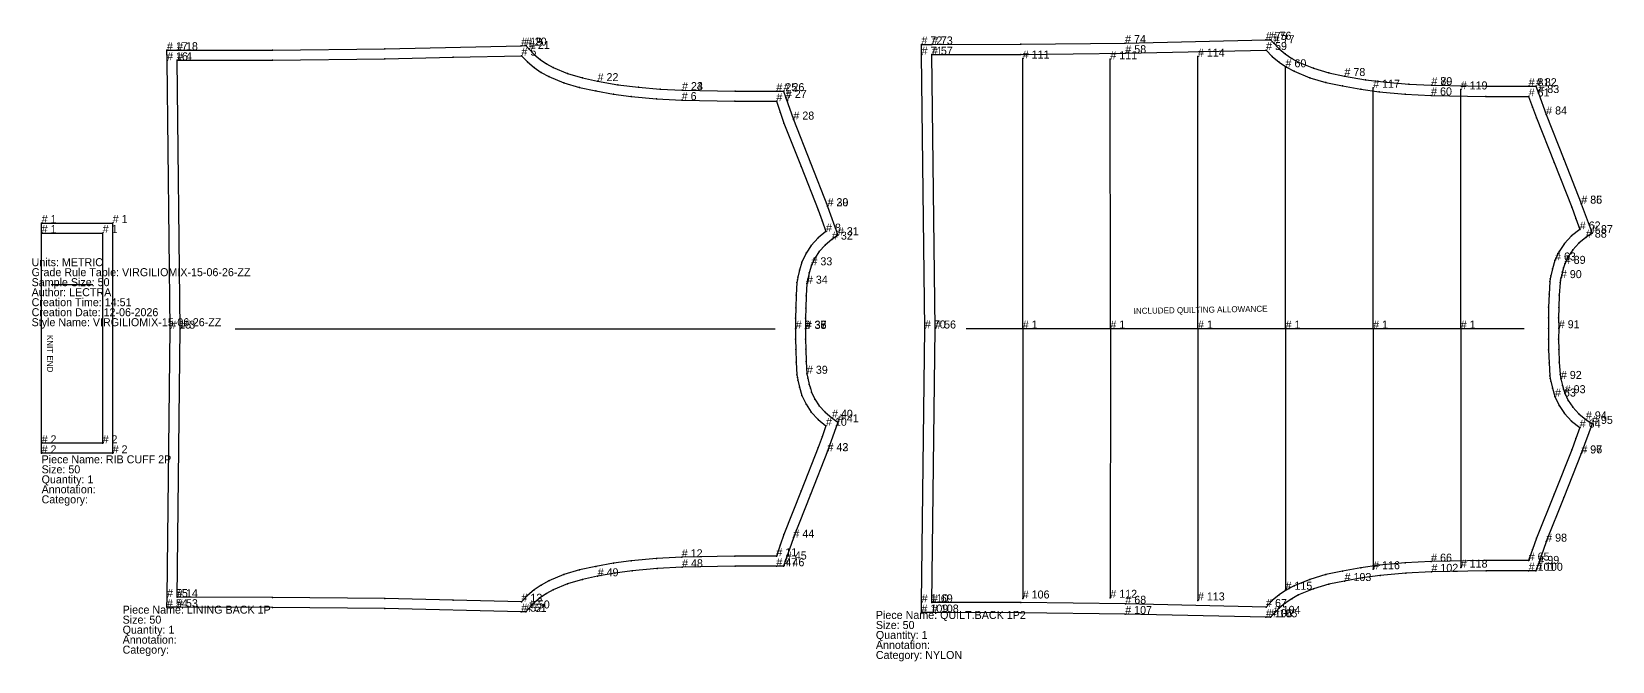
# Model space of a CAD drawing. Extents: x -10 to 8262, y -451 to 406.
# Drawn here: x -10 to 1570, y -323 to 307 of the extents above; entities that cross this region are included whole.
import ezdxf

# ---------------------------------------------------------------- set-up
doc = ezdxf.new("R2010")
doc.units = 0

# ---------------------------------------------------------------- blocks, each defined once
blk = doc.blocks.new('RIB_CUFF_2P-S_50')
at = {"layer": '1'}
blk.add_lwpolyline([(1010, -3164.7639), (1080.974, -3164.7639), (1080.976, -3394.9141), (1010.001, -3394.915)], close=True, dxfattribs=at)
at = {"layer": '14'}
blk.add_lwpolyline([(1010, -3174.7639), (1070.974, -3174.7649), (1070.976, -3384.9141), (1010.001, -3384.915)], close=True, dxfattribs=at)
at = {"layer": '2'}
for p in [(1010, -3164.7639), (1010, -3174.7639), (1070.974, -3174.7649), (1080.974, -3164.7639), (1010.001, -3384.915), (1010.001, -3394.915), (1070.976, -3384.9141), (1080.976, -3394.9141)]:
    blk.add_point(p, dxfattribs=at)
at = {"layer": '7'}
blk.add_line((1019.533, -3226.21), (1061.2939, -3226.21), dxfattribs=at)
at = {"layer": '1'}
for s, p in [('# 1', (1010, -3164.7639)), ('# 1', (1080.974, -3164.7639)), ('# 2', (1010.001, -3394.915)), ('Piece Name: RIB CUFF 2P', (1009.9995, -3404.9141)), ('# 2', (1080.976, -3394.9141)), ('Size: 50', (1009.9995, -3414.9141)), ('Annotation: ', (1009.9995, -3434.9141)), ('Quantity: 1', (1009.9995, -3424.9141)), ('Category: ', (1009.9995, -3444.9141))]:
    blk.add_text(s, height=8, dxfattribs=at).set_placement(p)
at = {"layer": '14'}
for s, p in [('# 1', (1010, -3174.7639)), ('# 1', (1070.974, -3174.7649)), ('# 2', (1010.001, -3384.915)), ('# 2', (1070.976, -3384.9141))]:
    blk.add_text(s, height=8, dxfattribs=at).set_placement(p)
at = {"layer": '19'}
blk.add_text('KNIT END', height=6, rotation=-89.9997, dxfattribs=at).set_placement((1015.5291, -3276.5513))
at = {"layer": '2'}
for s, p in [('# 1', (1010, -3164.7639)), ('# 1', (1080.974, -3164.7639)), ('# 1', (1010, -3174.7639)), ('# 1', (1070.974, -3174.7649)), ('# 2', (1010.001, -3384.915)), ('# 2', (1070.976, -3384.9141)), ('# 2', (1010.001, -3394.915)), ('# 2', (1080.976, -3394.9141))]:
    blk.add_text(s, height=8, dxfattribs=at).set_placement(p)
blk = doc.blocks.new('LINING_BACK_1P-S_50')
at = {"layer": '1'}
blk.add_lwpolyline([(2128.3159, 840.259), (2128.3159, 840.2591), (2125.144, 1108.4189), (2125.0239, 1118.538), (2135.144, 1118.537), (2230.6001, 1118.745), (2342.6589, 1119.937), (2479.168, 1123.068), (2483.7371, 1123.173), (2486.8069, 1119.787), (2492.0859, 1114.243), (2497.918, 1109.269), (2504.2419, 1104.936), (2510.9871, 1101.2939), (2525.355, 1095.351), (2540.2261, 1090.8149), (2555.4451, 1087.6219), (2575.7629, 1083.9871), (2596.2571, 1081.476), (2618.0161, 1079.7209), (2639.8301, 1078.634), (2639.8303, 1078.634), (2692.7881, 1077.579), (2734.125, 1077.556), (2741.28, 1077.5909), (2743.623, 1070.83), (2751.1179, 1049.201), (2751.1179, 1049.2009), (2768.1919, 1005.83), (2785.2041, 962.618), (2785.2661, 962.46), (2795.6279, 933.615), (2789.7029, 929.187), (2782.8779, 923.704), (2776.929, 917.26), (2772.5259, 910.692), (2769.1851, 903.514), (2767.031, 895.932), (2765.4309, 889.546), (2765.053, 887.369), (2764.675, 885.193), (2763.908, 872.985), (2763.4141, 860.761), (2763.2629, 850.516), (2763.3931, 840.268), (2763.3931, 840.2679), (2763.3931, 840.014), (2763.3899, 839.876), (2763.262, 829.7), (2763.415, 819.522), (2763.907, 807.3), (2764.675, 795.09), (2765.4299, 790.737), (2767.031, 784.35), (2768.1079, 780.559), (2769.1851, 776.769), (2772.5259, 769.592), (2776.929, 763.023), (2782.877, 756.579), (2789.7029, 751.096), (2795.6279, 746.667), (2785.2529, 717.788), (2785.2041, 717.665), (2768.186, 674.435), (2751.186, 631.255), (2751.1179, 631.082), (2743.623, 609.452), (2741.281, 602.692), (2734.125, 602.727), (2692.885, 602.705), (2639.853, 601.65), (2639.8528, 601.65), (2614.928, 600.375), (2590.0769, 598.17), (2572.7319, 595.834), (2555.5271, 592.642), (2540.2729, 589.479), (2525.3779, 584.941), (2510.989, 578.989), (2504.2419, 575.347), (2497.917, 571.014), (2492.085, 566.039), (2486.8069, 560.496), (2483.7371, 557.11), (2479.168, 557.215), (2342.6589, 560.346), (2230.6411, 561.538), (2135.144, 561.745), (2125.0249, 561.744), (2125.144, 571.864)], close=True, dxfattribs=at)
at = {"layer": '14'}
blk.add_lwpolyline([(2138.3181, 840.141), (2135.1431, 1108.537), (2230.686, 1108.745), (2342.8369, 1109.938), (2411.1169, 1111.505), (2479.397, 1113.071), (2485.3589, 1106.83), (2491.939, 1101.245), (2499.0649, 1096.376), (2506.6599, 1092.276), (2521.825, 1085.974), (2537.5259, 1081.163), (2553.6189, 1077.886), (2571.2261, 1074.5601), (2588.9851, 1072.171), (2614.2219, 1069.932), (2639.5239, 1068.6379), (2692.728, 1067.579), (2734.1741, 1067.556), (2737.9551, 1056.6429), (2741.7371, 1045.73), (2758.8191, 1002.343), (2775.9009, 958.956), (2779.8091, 948.076), (2783.717, 937.197), (2775.8779, 930.87), (2769.0659, 923.45), (2763.7419, 915.497), (2759.7261, 906.811), (2757.3689, 898.515), (2755.6411, 891.619), (2755.1851, 888.993), (2754.729, 886.367), (2753.929, 873.709), (2753.418, 861.037), (2753.261, 850.589), (2753.394, 840.141), (2753.261, 829.693), (2753.418, 819.246), (2753.929, 806.573), (2754.729, 793.916), (2755.1851, 791.29), (2755.6411, 788.663), (2757.3689, 781.768), (2759.7261, 773.472), (2763.7419, 764.785), (2769.0659, 756.833), (2775.8779, 749.413), (2783.7161, 743.086), (2779.8081, 732.207), (2775.9009, 721.327), (2758.8191, 677.94), (2741.7371, 634.552), (2737.9561, 623.639), (2734.175, 612.727), (2692.728, 612.704), (2639.5239, 611.645), (2614.2219, 610.351), (2588.9861, 608.111), (2571.2261, 605.723), (2553.6179, 602.397), (2537.5259, 599.12), (2521.825, 594.309), (2506.6599, 588.006), (2499.0649, 583.907), (2491.939, 579.038), (2485.3589, 573.453), (2479.397, 567.212), (2411.1169, 568.778), (2342.8369, 570.345), (2230.686, 571.538), (2135.1421, 571.746)], close=True, dxfattribs=at)
at = {"layer": '2'}
for p in [(2483.7371, 1123.173), (2125.0239, 1118.538), (2135.1431, 1108.537), (2479.397, 1113.071), (2639.8301, 1078.634), (2639.8303, 1078.634), (2741.28, 1077.5909), (2734.1741, 1067.556), (2751.1179, 1049.201), (2751.1179, 1049.2009), (2783.717, 937.197), (2795.6279, 933.615), (2128.3159, 840.2591), (2128.3159, 840.259), (2138.3181, 840.141), (2763.3931, 840.268), (2763.3931, 840.2679), (2783.7161, 743.086), (2795.6279, 746.667), (2639.8528, 601.65), (2639.853, 601.65), (2734.175, 612.727), (2741.281, 602.692), (2135.1421, 571.746), (2125.0249, 561.744), (2479.397, 567.212), (2483.7371, 557.11)]:
    blk.add_point(p, dxfattribs=at)
at = {"layer": '3'}
for p in [(2479.168, 1123.068), (2125.144, 1108.4189), (2135.144, 1118.537), (2230.6001, 1118.745), (2230.686, 1108.745), (2342.6589, 1119.937), (2342.8369, 1109.938), (2411.1169, 1111.505), (2485.3589, 1106.83), (2486.8069, 1119.787), (2492.0859, 1114.243), (2497.918, 1109.269), (2491.939, 1101.245), (2499.0649, 1096.376), (2504.2419, 1104.936), (2506.6599, 1092.276), (2510.9871, 1101.2939), (2525.355, 1095.351), (2540.2261, 1090.8149), (2521.825, 1085.974), (2537.5259, 1081.163), (2553.6189, 1077.886), (2555.4451, 1087.6219), (2571.2261, 1074.5601), (2575.7629, 1083.9871), (2596.2571, 1081.476), (2618.0161, 1079.7209), (2692.7881, 1077.579), (2734.125, 1077.556), (2588.9851, 1072.171), (2614.2219, 1069.932), (2639.5239, 1068.6379), (2692.728, 1067.579), (2743.623, 1070.83), (2737.9551, 1056.6429), (2741.7371, 1045.73), (2758.8191, 1002.343), (2768.1919, 1005.83), (2775.9009, 958.956), (2779.8091, 948.076), (2785.2041, 962.618), (2785.2661, 962.46), (2769.0659, 923.45), (2775.8779, 930.87), (2776.929, 917.26), (2782.8779, 923.704), (2789.7029, 929.187), (2759.7261, 906.811), (2763.7419, 915.497), (2769.1851, 903.514), (2772.5259, 910.692), (2754.729, 886.367), (2755.1851, 888.993), (2755.6411, 891.619), (2757.3689, 898.515), (2764.675, 885.193), (2765.053, 887.369), (2765.4309, 889.546), (2767.031, 895.932), (2753.929, 873.709), (2763.908, 872.985), (2753.418, 861.037), (2763.4141, 860.761), (2753.261, 850.589), (2753.394, 840.141), (2763.2629, 850.516), (2763.3899, 839.876), (2763.3931, 840.014), (2753.261, 829.693), (2763.262, 829.7), (2753.418, 819.246), (2753.929, 806.573), (2763.415, 819.522), (2763.907, 807.3), (2754.729, 793.916), (2755.1851, 791.29), (2764.675, 795.09), (2765.4299, 790.737), (2755.6411, 788.663), (2757.3689, 781.768), (2767.031, 784.35), (2768.1079, 780.559), (2769.1851, 776.769), (2759.7261, 773.472), (2763.7419, 764.785), (2772.5259, 769.592), (2776.929, 763.023), (2769.0659, 756.833), (2775.8779, 749.413), (2782.877, 756.579), (2789.7029, 751.096), (2779.8081, 732.207), (2775.9009, 721.327), (2785.2041, 717.665), (2785.2529, 717.788), (2758.8191, 677.94), (2768.186, 674.435), (2741.7371, 634.552), (2737.9561, 623.639), (2751.1179, 631.082), (2751.186, 631.255), (2553.6179, 602.397), (2571.2261, 605.723), (2588.9861, 608.111), (2614.2219, 610.351), (2614.928, 600.375), (2639.5239, 611.645), (2692.728, 612.704), (2692.885, 602.705), (2734.125, 602.727), (2743.623, 609.452), (2506.6599, 588.006), (2521.825, 594.309), (2525.3779, 584.941), (2537.5259, 599.12), (2540.2729, 589.479), (2555.5271, 592.642), (2572.7319, 595.834), (2590.0769, 598.17), (2125.144, 571.864), (2230.686, 571.538), (2342.8369, 570.345), (2411.1169, 568.778), (2485.3589, 573.453), (2491.939, 579.038), (2497.917, 571.014), (2499.0649, 583.907), (2504.2419, 575.347), (2510.989, 578.989), (2135.144, 561.745), (2230.6411, 561.538), (2342.6589, 560.346), (2479.168, 557.215), (2486.8069, 560.496), (2492.085, 566.039)]:
    blk.add_point(p, dxfattribs=at)
at = {"layer": '4'}
for p in [(2639.8303, 1078.634, 10), (2751.1179, 1049.2009, 10), (2785.2041, 962.618, 10), (2128.3159, 840.2591, 10), (2763.3899, 839.876, 10), (2785.2041, 717.665, 10), (2751.186, 631.255, 10), (2639.8528, 601.65, 10)]:
    blk.add_point(p, dxfattribs=at)
at = {"layer": '7'}
blk.add_line((2193.1179, 840.141), (2733.064, 840.141), dxfattribs=at)
at = {"layer": '1'}
for s, p in [('# 17', (2125.0239, 1118.538)), ('# 18', (2135.144, 1118.537)), ('# 19', (2479.168, 1123.068)), ('# 20', (2483.7371, 1123.173)), ('# 21', (2486.8069, 1119.787)), ('# 16', (2125.144, 1108.4189)), ('# 22', (2555.4451, 1087.6219)), ('# 23', (2639.8301, 1078.634)), ('# 24', (2639.8303, 1078.634)), ('# 25', (2734.125, 1077.556)), ('# 26', (2741.28, 1077.5909)), ('# 27', (2743.623, 1070.83)), ('# 28', (2751.1179, 1049.2009)), ('# 29', (2785.2041, 962.618)), ('# 30', (2785.2661, 962.46)), ('# 32', (2789.7029, 929.187)), ('# 31', (2795.6279, 933.615)), ('# 33', (2769.1851, 903.514)), ('# 34', (2764.675, 885.193)), ('# 15', (2128.3159, 840.2591)), ('# 15', (2128.3159, 840.259)), ('# 38', (2763.3899, 839.876)), ('# 35', (2763.3931, 840.268)), ('# 36', (2763.3931, 840.2679)), ('# 37', (2763.3931, 840.014)), ('# 39', (2764.675, 795.09)), ('# 40', (2789.7029, 751.096)), ('# 41', (2795.6279, 746.667)), ('# 43', (2785.2041, 717.665)), ('# 42', (2785.2529, 717.788)), ('# 44', (2751.186, 631.255)), ('# 45', (2743.623, 609.452)), ('# 49', (2555.5271, 592.642)), ('# 48', (2639.8528, 601.65)), ('# 48', (2639.853, 601.65)), ('# 47', (2734.125, 602.727)), ('# 46', (2741.281, 602.692)), ('# 54', (2125.0249, 561.744)), ('# 55', (2125.144, 571.864)), ('# 53', (2135.144, 561.745)), ('Size: 50', (2080.7688, 545.2844)), ('Piece Name: LINING BACK 1P', (2080.7688, 555.2844)), ('# 52', (2479.168, 557.215)), ('# 51', (2483.7371, 557.11)), ('# 50', (2486.8069, 560.496)), ('Quantity: 1', (2080.7688, 535.2844)), ('Annotation: ', (2080.7688, 525.2844)), ('Category: ', (2080.7688, 515.2844))]:
    blk.add_text(s, height=8, dxfattribs=at).set_placement(p)
at = {"layer": '14'}
for s, p in [('# 4', (2135.1431, 1108.537)), ('# 5', (2479.397, 1113.071)), ('# 6', (2639.5239, 1068.6379)), ('# 7', (2734.1741, 1067.556)), ('# 8', (2783.717, 937.197)), ('# 3', (2138.3181, 840.141)), ('# 9', (2753.394, 840.141)), ('# 10', (2783.7161, 743.086)), ('# 12', (2639.5239, 611.645)), ('# 11', (2734.175, 612.727)), ('# 14', (2135.1421, 571.746)), ('# 13', (2479.397, 567.212))]:
    blk.add_text(s, height=8, dxfattribs=at).set_placement(p)
at = {"layer": '2'}
for s, p in [('# 17', (2125.0239, 1118.538)), ('# 20', (2483.7371, 1123.173)), ('# 4', (2135.1431, 1108.537)), ('# 5', (2479.397, 1113.071)), ('# 23', (2639.8301, 1078.634)), ('# 24', (2639.8303, 1078.634)), ('# 7', (2734.1741, 1067.556)), ('# 26', (2741.28, 1077.5909)), ('# 28', (2751.1179, 1049.2009)), ('# 8', (2783.717, 937.197)), ('# 31', (2795.6279, 933.615)), ('# 15', (2128.3159, 840.2591)), ('# 15', (2128.3159, 840.259)), ('# 3', (2138.3181, 840.141)), ('# 35', (2763.3931, 840.268)), ('# 36', (2763.3931, 840.2679)), ('# 10', (2783.7161, 743.086)), ('# 41', (2795.6279, 746.667)), ('# 11', (2734.175, 612.727)), ('# 48', (2639.8528, 601.65)), ('# 48', (2639.853, 601.65)), ('# 46', (2741.281, 602.692)), ('# 54', (2125.0249, 561.744)), ('# 14', (2135.1421, 571.746)), ('# 13', (2479.397, 567.212)), ('# 51', (2483.7371, 557.11))]:
    blk.add_text(s, height=8, dxfattribs=at).set_placement(p)
at = {"layer": '3'}
for s, p in [('# 18', (2135.144, 1118.537)), ('# 19', (2479.168, 1123.068)), ('# 21', (2486.8069, 1119.787)), ('# 16', (2125.144, 1108.4189)), ('# 22', (2555.4451, 1087.6219)), ('# 6', (2639.5239, 1068.6379)), ('# 25', (2734.125, 1077.556)), ('# 27', (2743.623, 1070.83)), ('# 29', (2785.2041, 962.618)), ('# 30', (2785.2661, 962.46)), ('# 32', (2789.7029, 929.187)), ('# 33', (2769.1851, 903.514)), ('# 34', (2764.675, 885.193)), ('# 9', (2753.394, 840.141)), ('# 38', (2763.3899, 839.876)), ('# 37', (2763.3931, 840.014)), ('# 39', (2764.675, 795.09)), ('# 40', (2789.7029, 751.096)), ('# 43', (2785.2041, 717.665)), ('# 42', (2785.2529, 717.788)), ('# 44', (2751.186, 631.255)), ('# 12', (2639.5239, 611.645)), ('# 45', (2743.623, 609.452)), ('# 49', (2555.5271, 592.642)), ('# 47', (2734.125, 602.727)), ('# 55', (2125.144, 571.864)), ('# 53', (2135.144, 561.745)), ('# 52', (2479.168, 557.215)), ('# 50', (2486.8069, 560.496))]:
    blk.add_text(s, height=8, dxfattribs=at).set_placement(p)
at = {"layer": '4'}
for s, p in [('# 24', (2639.8303, 1078.634)), ('# 28', (2751.1179, 1049.2009)), ('# 29', (2785.2041, 962.618)), ('# 15', (2128.3159, 840.2591)), ('# 38', (2763.3899, 839.876)), ('# 43', (2785.2041, 717.665)), ('# 44', (2751.186, 631.255)), ('# 48', (2639.8528, 601.65))]:
    blk.add_text(s, height=8, dxfattribs=at).set_placement(p)
blk = doc.blocks.new('QUILT.BACK_1P2-S_50')
at = {"layer": '1'}
blk.add_lwpolyline([(2212.7661, 857.065), (2212.7661, 857.0651), (2209.498, 1130.587), (2209.376, 1140.902), (2219.791, 1140.908), (2308.634, 1141.163), (2412.886, 1142.334), (2553.543, 1145.53), (2558.249, 1145.637), (2561.4109, 1142.183), (2566.8491, 1136.528), (2572.856, 1131.454), (2579.3701, 1127.035), (2586.3169, 1123.3199), (2601.116, 1117.2581), (2616.4331, 1112.631), (2632.1089, 1109.374), (2653.0359, 1105.667), (2674.145, 1103.106), (2696.5559, 1101.3149), (2719.0249, 1100.2061), (2719.0251, 1100.2061), (2773.571, 1099.13), (2816.1489, 1099.1071), (2823.426, 1099.1429), (2825.8911, 1092.3621), (2833.6509, 1071.011), (2833.6931, 1070.906), (2851.24, 1026.354), (2868.7729, 981.841), (2868.8301, 981.696), (2879.4971, 952.287), (2873.394, 947.771), (2866.364, 942.178), (2860.2371, 935.605), (2855.7019, 928.906), (2852.261, 921.585), (2851.1521, 917.719), (2850.042, 913.851), (2849.218, 910.595), (2848.3931, 907.337), (2848.0039, 905.117), (2847.615, 902.896), (2846.825, 890.445), (2846.3169, 877.976), (2846.1599, 867.597), (2846.292, 857.215), (2846.2949, 857.074), (2846.2949, 856.944), (2846.2949, 856.814), (2846.1599, 846.365), (2846.3169, 835.913), (2846.825, 823.446), (2847.615, 810.992), (2848.3931, 806.552), (2850.042, 800.038), (2851.1509, 796.171), (2852.261, 792.304), (2855.7009, 784.984), (2860.2361, 778.283), (2866.3621, 771.711), (2873.394, 766.118), (2879.4971, 761.601), (2868.811, 732.143), (2868.761, 732.018), (2851.231, 687.923), (2833.7219, 643.88), (2833.6521, 643.704), (2825.9319, 621.641), (2823.519, 614.746), (2816.1489, 614.781), (2773.6709, 614.759), (2719.0491, 613.683), (2719.0488, 613.683), (2693.376, 612.383), (2667.7791, 610.134), (2649.9131, 607.751), (2632.1931, 604.495), (2616.481, 601.269), (2601.1399, 596.64), (2586.3191, 590.569), (2579.3701, 586.854), (2572.855, 582.434), (2566.8469, 577.359), (2561.4109, 571.706), (2558.249, 568.252), (2553.543, 568.359), (2412.9839, 571.553), (2308.677, 572.726), (2219.791, 572.981), (2209.375, 572.987), (2209.498, 583.301)], close=True, dxfattribs=at)
at = {"layer": '14'}
blk.add_lwpolyline([(2223.0681, 856.944), (2219.7971, 1130.708), (2308.731, 1130.963), (2413.1211, 1132.137), (2553.7791, 1135.332), (2559.9189, 1128.967), (2566.697, 1123.27), (2574.0371, 1118.303), (2581.8601, 1114.1219), (2597.48, 1107.694), (2613.6521, 1102.786), (2630.2271, 1099.444), (2648.363, 1096.051), (2666.655, 1093.615), (2692.6479, 1091.33), (2718.71, 1090.011), (2773.51, 1088.9301), (2816.199, 1088.907), (2820.103, 1078.168), (2824.0061, 1067.4301), (2841.592, 1022.782), (2859.178, 978.135), (2863.2029, 967.038), (2867.228, 955.941), (2859.155, 949.487), (2852.1379, 941.919), (2846.6541, 933.807), (2842.5181, 924.947), (2840.0901, 916.485), (2838.3101, 909.452), (2837.8411, 906.773), (2837.3711, 904.094), (2836.5471, 891.183), (2836.02, 878.258), (2835.8589, 867.601), (2835.9961, 856.944), (2835.8589, 846.287), (2836.02, 835.631), (2836.5459, 822.705), (2837.3711, 809.794), (2837.8401, 807.116), (2838.3101, 804.437), (2840.0901, 797.403), (2842.5181, 788.942), (2846.6541, 780.081), (2852.1379, 771.97), (2859.1541, 764.401), (2867.228, 757.948), (2863.2029, 746.851), (2859.178, 735.754), (2841.584, 691.499), (2823.989, 647.244), (2820.095, 636.112), (2816.2, 624.981), (2773.51, 624.958), (2718.71, 623.878), (2692.6489, 622.558), (2666.655, 620.274), (2648.363, 617.837), (2630.2271, 614.445), (2613.6521, 611.103), (2597.479, 606.195), (2581.8601, 599.767), (2574.0371, 595.585), (2566.696, 590.619), (2559.9189, 584.922), (2553.7791, 578.556), (2413.1211, 581.752), (2308.731, 582.926), (2219.7971, 583.181)], close=True, dxfattribs=at)
at = {"layer": '2'}
for p in [(2209.376, 1140.902), (2558.249, 1145.637), (2219.7971, 1130.708), (2310.5439, 1126.824), (2398.093, 1126.149), (2485.644, 1128.7679), (2553.7791, 1135.332), (2573.1931, 1118.0861), (2660.7629, 1097.562), (2719.0249, 1100.2061), (2719.0251, 1100.2061), (2748.313, 1095.958), (2823.426, 1099.1429), (2816.199, 1088.907), (2833.6509, 1071.011), (2833.6931, 1070.906), (2867.228, 955.941), (2879.4971, 952.287), (2212.7661, 857.0651), (2212.7661, 857.065), (2223.0681, 856.944), (2310.6189, 856.946), (2310.6189, 856.942), (2398.1689, 856.949), (2398.1689, 856.94), (2485.718, 856.951), (2485.719, 856.938), (2573.2681, 856.953), (2573.269, 856.935), (2660.8181, 856.955), (2660.8181, 856.934), (2748.3569, 856.957), (2748.3569, 856.931), (2879.4971, 761.601), (2867.228, 757.948), (2660.7629, 616.327), (2748.312, 617.93), (2816.2, 624.981), (2719.0488, 613.683), (2719.0491, 613.683), (2823.519, 614.746), (2310.5439, 587.065), (2398.093, 587.74), (2485.6431, 585.121), (2573.1931, 595.802), (2209.375, 572.987), (2219.7971, 583.181), (2553.7791, 578.556), (2558.249, 568.252)]:
    blk.add_point(p, dxfattribs=at)
at = {"layer": '3'}
for p in [(2219.791, 1140.908), (2308.634, 1141.163), (2412.886, 1142.334), (2553.543, 1145.53), (2561.4109, 1142.183), (2209.498, 1130.587), (2308.731, 1130.963), (2413.1211, 1132.137), (2559.9189, 1128.967), (2566.697, 1123.27), (2566.8491, 1136.528), (2572.856, 1131.454), (2579.3701, 1127.035), (2586.3169, 1123.3199), (2574.0371, 1118.303), (2581.8601, 1114.1219), (2597.48, 1107.694), (2601.116, 1117.2581), (2616.4331, 1112.631), (2632.1089, 1109.374), (2613.6521, 1102.786), (2630.2271, 1099.444), (2648.363, 1096.051), (2653.0359, 1105.667), (2666.655, 1093.615), (2674.145, 1103.106), (2692.6479, 1091.33), (2696.5559, 1101.3149), (2773.571, 1099.13), (2816.1489, 1099.1071), (2825.8911, 1092.3621), (2718.71, 1090.011), (2773.51, 1088.9301), (2820.103, 1078.168), (2824.0061, 1067.4301), (2841.592, 1022.782), (2851.24, 1026.354), (2868.7729, 981.841), (2868.8301, 981.696), (2859.178, 978.135), (2863.2029, 967.038), (2859.155, 949.487), (2846.6541, 933.807), (2852.1379, 941.919), (2860.2371, 935.605), (2866.364, 942.178), (2873.394, 947.771), (2840.0901, 916.485), (2842.5181, 924.947), (2851.1521, 917.719), (2852.261, 921.585), (2855.7019, 928.906), (2837.3711, 904.094), (2837.8411, 906.773), (2838.3101, 909.452), (2847.615, 902.896), (2848.0039, 905.117), (2848.3931, 907.337), (2849.218, 910.595), (2850.042, 913.851), (2836.5471, 891.183), (2846.825, 890.445), (2836.02, 878.258), (2846.3169, 877.976), (2835.8589, 867.601), (2835.9961, 856.944), (2846.1599, 867.597), (2846.292, 857.215), (2846.2949, 857.074), (2846.2949, 856.944), (2846.2949, 856.814), (2835.8589, 846.287), (2846.1599, 846.365), (2836.02, 835.631), (2836.5459, 822.705), (2846.3169, 835.913), (2846.825, 823.446), (2837.3711, 809.794), (2837.8401, 807.116), (2847.615, 810.992), (2848.3931, 806.552), (2838.3101, 804.437), (2840.0901, 797.403), (2850.042, 800.038), (2851.1509, 796.171), (2852.261, 792.304), (2842.5181, 788.942), (2846.6541, 780.081), (2855.7009, 784.984), (2860.2361, 778.283), (2852.1379, 771.97), (2859.1541, 764.401), (2866.3621, 771.711), (2873.394, 766.118), (2863.2029, 746.851), (2859.178, 735.754), (2868.761, 732.018), (2868.811, 732.143), (2841.584, 691.499), (2851.231, 687.923), (2820.095, 636.112), (2823.989, 647.244), (2833.6521, 643.704), (2833.7219, 643.88), (2648.363, 617.837), (2666.655, 620.274), (2692.6489, 622.558), (2718.71, 623.878), (2773.51, 624.958), (2825.9319, 621.641), (2597.479, 606.195), (2613.6521, 611.103), (2616.481, 601.269), (2630.2271, 614.445), (2632.1931, 604.495), (2649.9131, 607.751), (2667.7791, 610.134), (2693.376, 612.383), (2773.6709, 614.759), (2816.1489, 614.781), (2559.9189, 584.922), (2566.696, 590.619), (2574.0371, 595.585), (2579.3701, 586.854), (2581.8601, 599.767), (2586.3191, 590.569), (2601.1399, 596.64), (2209.498, 583.301), (2219.791, 572.981), (2308.677, 572.726), (2308.731, 582.926), (2412.9839, 571.553), (2413.1211, 581.752), (2561.4109, 571.706), (2566.8469, 577.359), (2572.855, 582.434), (2553.543, 568.359)]:
    blk.add_point(p, dxfattribs=at)
at = {"layer": '4'}
for p in [(2719.0251, 1100.2061, 10), (2833.6931, 1070.906, 10), (2868.7729, 981.841, 10), (2212.7661, 857.0651, 10), (2846.292, 857.215, 10), (2868.761, 732.018, 10), (2833.7219, 643.88, 10), (2719.0488, 613.683, 10)]:
    blk.add_point(p, dxfattribs=at)
at = {"layer": '7'}
blk.add_line((2253.9319, 856.944), (2811.739, 856.944), dxfattribs=at)
at = {"layer": '8'}
for points in [[(2310.6189, 856.942), (2310.5439, 1126.824)], [(2398.1689, 856.94), (2398.093, 1126.149)], [(2485.719, 856.938), (2485.644, 1128.7679)], [(2573.269, 856.935), (2573.1931, 1118.0861)], [(2660.8181, 856.934), (2660.7629, 1097.562)], [(2748.3569, 856.931), (2748.313, 1095.958)], [(2310.6189, 856.946), (2310.5439, 587.065)], [(2398.1689, 856.949), (2398.093, 587.74)], [(2485.718, 856.951), (2485.6431, 585.121)], [(2573.2681, 856.953), (2573.1931, 595.802)], [(2660.8181, 856.955), (2660.7629, 616.327)], [(2748.3569, 856.957), (2748.312, 617.93)]]:
    blk.add_lwpolyline(points, dxfattribs=at)
at = {"layer": '1'}
for s, p in [('# 75', (2553.543, 1145.53)), ('# 76', (2558.249, 1145.637)), ('# 72', (2209.376, 1140.902)), ('# 71', (2209.498, 1130.587)), ('# 73', (2219.791, 1140.908)), ('# 74', (2412.886, 1142.334)), ('# 77', (2561.4109, 1142.183)), ('# 78', (2632.1089, 1109.374)), ('# 79', (2719.0249, 1100.2061)), ('# 80', (2719.0251, 1100.2061)), ('# 81', (2816.1489, 1099.1071)), ('# 82', (2823.426, 1099.1429)), ('# 83', (2825.8911, 1092.3621)), ('# 84', (2833.6931, 1070.906)), ('# 85', (2868.7729, 981.841)), ('# 86', (2868.8301, 981.696)), ('# 88', (2873.394, 947.771)), ('# 87', (2879.4971, 952.287)), ('# 89', (2852.261, 921.585)), ('# 90', (2848.3931, 907.337)), ('# 70', (2212.7661, 857.0651)), ('# 70', (2212.7661, 857.065)), ('# 91', (2846.292, 857.215)), ('# 92', (2848.3931, 806.552)), ('# 93', (2852.261, 792.304)), ('# 94', (2873.394, 766.118)), ('# 95', (2879.4971, 761.601)), ('# 97', (2868.761, 732.018)), ('# 96', (2868.811, 732.143)), ('# 98', (2833.7219, 643.88)), ('# 102', (2719.0488, 613.683)), ('# 102', (2719.0491, 613.683)), ('# 101', (2816.1489, 614.781)), ('# 100', (2823.519, 614.746)), ('# 99', (2825.9319, 621.641)), ('# 103', (2632.1931, 604.495)), ('# 110', (2209.498, 583.301)), ('Piece Name: QUILT.BACK 1P2', (2163.7932, 566.5977)), ('# 109', (2209.375, 572.987)), ('# 108', (2219.791, 572.981)), ('# 107', (2412.9839, 571.553)), ('# 106', (2553.543, 568.359)), ('# 105', (2558.249, 568.252)), ('# 104', (2561.4109, 571.706)), ('Size: 50', (2163.7932, 556.5977)), ('Quantity: 1', (2163.7932, 546.5977)), ('Annotation: ', (2163.7932, 536.5977)), ('Category: NYLON', (2163.7932, 526.5977))]:
    blk.add_text(s, height=8, dxfattribs=at).set_placement(p)
at = {"layer": '14'}
for s, p in [('# 57', (2219.7971, 1130.708)), ('# 58', (2413.1211, 1132.137)), ('# 59', (2553.7791, 1135.332)), ('# 60', (2718.71, 1090.011)), ('# 61', (2816.199, 1088.907)), ('# 62', (2867.228, 955.941)), ('# 63', (2842.5181, 924.947)), ('# 56', (2223.0681, 856.944)), ('# 63', (2842.5181, 788.942)), ('# 64', (2867.228, 757.948)), ('# 66', (2718.71, 623.878)), ('# 65', (2816.2, 624.981)), ('# 69', (2219.7971, 583.181)), ('# 68', (2413.1211, 581.752)), ('# 67', (2553.7791, 578.556))]:
    blk.add_text(s, height=8, dxfattribs=at).set_placement(p)
at = {"layer": '19'}
blk.add_text('INCLUDED QUILTING ALLOWANCE', height=6, rotation=0.9819, dxfattribs=at).set_placement((2421.4993, 871.5068))
at = {"layer": '2'}
for s, p in [('# 76', (2558.249, 1145.637)), ('# 72', (2209.376, 1140.902)), ('# 57', (2219.7971, 1130.708)), ('# 59', (2553.7791, 1135.332)), ('# 111', (2310.5439, 1126.824)), ('# 111', (2398.093, 1126.149)), ('# 114', (2485.644, 1128.7679)), ('# 60', (2573.1931, 1118.0861)), ('# 79', (2719.0249, 1100.2061)), ('# 80', (2719.0251, 1100.2061)), ('# 82', (2823.426, 1099.1429)), ('# 117', (2660.7629, 1097.562)), ('# 119', (2748.313, 1095.958)), ('# 61', (2816.199, 1088.907)), ('# 84', (2833.6931, 1070.906)), ('# 62', (2867.228, 955.941)), ('# 87', (2879.4971, 952.287)), ('# 70', (2212.7661, 857.0651)), ('# 70', (2212.7661, 857.065)), ('# 56', (2223.0681, 856.944)), ('# 1', (2310.6189, 856.946)), ('# 1', (2310.6189, 856.942)), ('# 1', (2398.1689, 856.949)), ('# 1', (2398.1689, 856.94)), ('# 1', (2485.718, 856.951)), ('# 1', (2485.719, 856.938)), ('# 1', (2573.2681, 856.953)), ('# 1', (2573.269, 856.935)), ('# 1', (2660.8181, 856.955)), ('# 1', (2660.8181, 856.934)), ('# 1', (2748.3569, 856.957)), ('# 1', (2748.3569, 856.931)), ('# 64', (2867.228, 757.948)), ('# 95', (2879.4971, 761.601)), ('# 65', (2816.2, 624.981)), ('# 116', (2660.7629, 616.327)), ('# 102', (2719.0488, 613.683)), ('# 102', (2719.0491, 613.683)), ('# 118', (2748.312, 617.93)), ('# 100', (2823.519, 614.746)), ('# 115', (2573.1931, 595.802)), ('# 69', (2219.7971, 583.181)), ('# 106', (2310.5439, 587.065)), ('# 112', (2398.093, 587.74)), ('# 113', (2485.6431, 585.121)), ('# 67', (2553.7791, 578.556)), ('# 109', (2209.375, 572.987)), ('# 105', (2558.249, 568.252))]:
    blk.add_text(s, height=8, dxfattribs=at).set_placement(p)
at = {"layer": '3'}
for s, p in [('# 75', (2553.543, 1145.53)), ('# 71', (2209.498, 1130.587)), ('# 73', (2219.791, 1140.908)), ('# 74', (2412.886, 1142.334)), ('# 58', (2413.1211, 1132.137)), ('# 77', (2561.4109, 1142.183)), ('# 78', (2632.1089, 1109.374)), ('# 81', (2816.1489, 1099.1071)), ('# 60', (2718.71, 1090.011)), ('# 83', (2825.8911, 1092.3621)), ('# 85', (2868.7729, 981.841)), ('# 86', (2868.8301, 981.696)), ('# 88', (2873.394, 947.771)), ('# 63', (2842.5181, 924.947)), ('# 89', (2852.261, 921.585)), ('# 90', (2848.3931, 907.337)), ('# 91', (2846.292, 857.215)), ('# 92', (2848.3931, 806.552)), ('# 63', (2842.5181, 788.942)), ('# 93', (2852.261, 792.304)), ('# 94', (2873.394, 766.118)), ('# 97', (2868.761, 732.018)), ('# 96', (2868.811, 732.143)), ('# 98', (2833.7219, 643.88)), ('# 66', (2718.71, 623.878)), ('# 101', (2816.1489, 614.781)), ('# 99', (2825.9319, 621.641)), ('# 103', (2632.1931, 604.495)), ('# 110', (2209.498, 583.301)), ('# 68', (2413.1211, 581.752)), ('# 108', (2219.791, 572.981)), ('# 107', (2412.9839, 571.553)), ('# 106', (2553.543, 568.359)), ('# 104', (2561.4109, 571.706))]:
    blk.add_text(s, height=8, dxfattribs=at).set_placement(p)
at = {"layer": '4'}
for s, p in [('# 80', (2719.0251, 1100.2061)), ('# 84', (2833.6931, 1070.906)), ('# 85', (2868.7729, 981.841)), ('# 70', (2212.7661, 857.0651)), ('# 91', (2846.292, 857.215)), ('# 97', (2868.761, 732.018)), ('# 98', (2833.7219, 643.88)), ('# 102', (2719.0488, 613.683))]:
    blk.add_text(s, height=8, dxfattribs=at).set_placement(p)
at = {"layer": '8'}
for s, p in [('# 111', (2310.5439, 1126.824)), ('# 111', (2398.093, 1126.149)), ('# 114', (2485.644, 1128.7679)), ('# 60', (2573.1931, 1118.0861)), ('# 117', (2660.7629, 1097.562)), ('# 119', (2748.313, 1095.958)), ('# 1', (2310.6189, 856.946)), ('# 1', (2310.6189, 856.942)), ('# 1', (2398.1689, 856.949)), ('# 1', (2398.1689, 856.94)), ('# 1', (2485.718, 856.951)), ('# 1', (2485.719, 856.938)), ('# 1', (2573.2681, 856.953)), ('# 1', (2573.269, 856.935)), ('# 1', (2660.8181, 856.955)), ('# 1', (2660.8181, 856.934)), ('# 1', (2748.3569, 856.957)), ('# 1', (2748.3569, 856.931)), ('# 116', (2660.7629, 616.327)), ('# 118', (2748.312, 617.93)), ('# 115', (2573.1931, 595.802)), ('# 106', (2310.5439, 587.065)), ('# 112', (2398.093, 587.74)), ('# 113', (2485.6431, 585.121))]:
    blk.add_text(s, height=8, dxfattribs=at).set_placement(p)

msp = doc.modelspace()

# ---------------------------------------------------------------- block references
at = {"layer": '1'}
for name, p in [('LINING_BACK_1P-S_50', (-1999.7925, -830.637)), ('QUILT.BACK_1P2-S_50', (-1330.0154, -847.2534)), ('RIB_CUFF_2P-S_50', (-1009.9995, 3279.8391))]:
    msp.add_blockref(name, p, dxfattribs=at)

# ---------------------------------------------------------------- texts
for s, p in [('Units: METRIC', (-10, 72)), ('Grade Rule Table: VIRGILIOMIX-15-06-26-ZZ', (-10, 62)), ('Author: LECTRA', (-10, 42)), ('Sample Size: 50', (-10, 52)), ('Creation Time: 14:51', (-10, 32)), ('Style Name: VIRGILIOMIX-15-06-26-ZZ', (-10, 12)), ('Creation Date: 12-06-2026', (-10, 22))]:
    msp.add_text(s, height=8, dxfattribs=at).set_placement(p)

doc.saveas('drawing.dxf')
